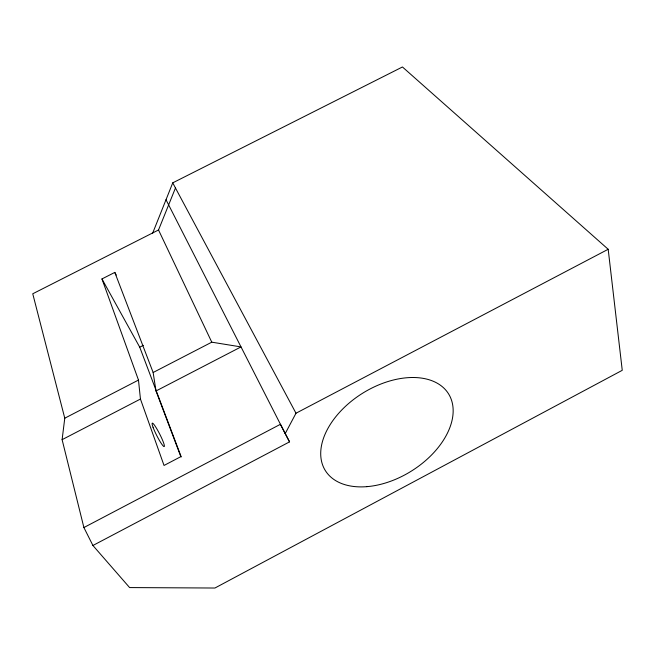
<?xml version="1.0" encoding="UTF-8"?>
<svg xmlns="http://www.w3.org/2000/svg" width="655" height="655" viewBox="0 0 655 655"><rect width="100%" height="100%" fill="white"/><g stroke="black" fill="none" stroke-linecap="round" stroke-linejoin="round"><path stroke-width="0.98" d="M62.11 439.661L64.771 418.193L32.75 293.776L158.526 229.979L175.458 187.985L172.756 182.843L402.448 66.974L608.184 249.277L622.25 370.312L214.93 588.026L129.608 587.576L92.92 545.492L83.897 527.545L62.11 439.661L140.448 399.051L138.483 380.072L101.959 278.94L114.805 272.406L116.263 275.067M152.656 233.18L172.756 182.843M92.92 545.492L289.543 441.871L285.195 433.61L295.994 413.231L608.184 249.277M83.897 527.545L280.438 424.284L289.543 441.871M156.005 390.978L241.007 346.913L211.778 342.172L153.139 372.498L156.005 390.978L180.829 456.658L164.037 465.459L140.448 399.051M64.771 418.193L138.483 380.072M181.247 456.953L139.736 347.191L143.314 345.349M101.959 278.94L139.736 347.191M175.458 187.985L295.994 413.231M166.01 199.742L285.195 433.61M158.526 229.979L211.778 342.172M114.805 272.406L153.139 372.498M153.041 427.248A13.133 1.646 63 0 0 163.676 446.399A13.133 1.646 63 0 0 158.06 430.998A13.133 1.646 63 0 0 153.041 427.248M366.8 486.657A72.574 45.932 -31.9 0 0 451.631 400.549A72.574 45.932 -31.9 0 0 342.385 409.342A72.574 45.932 -31.9 0 0 366.8 486.657"/></g></svg>
